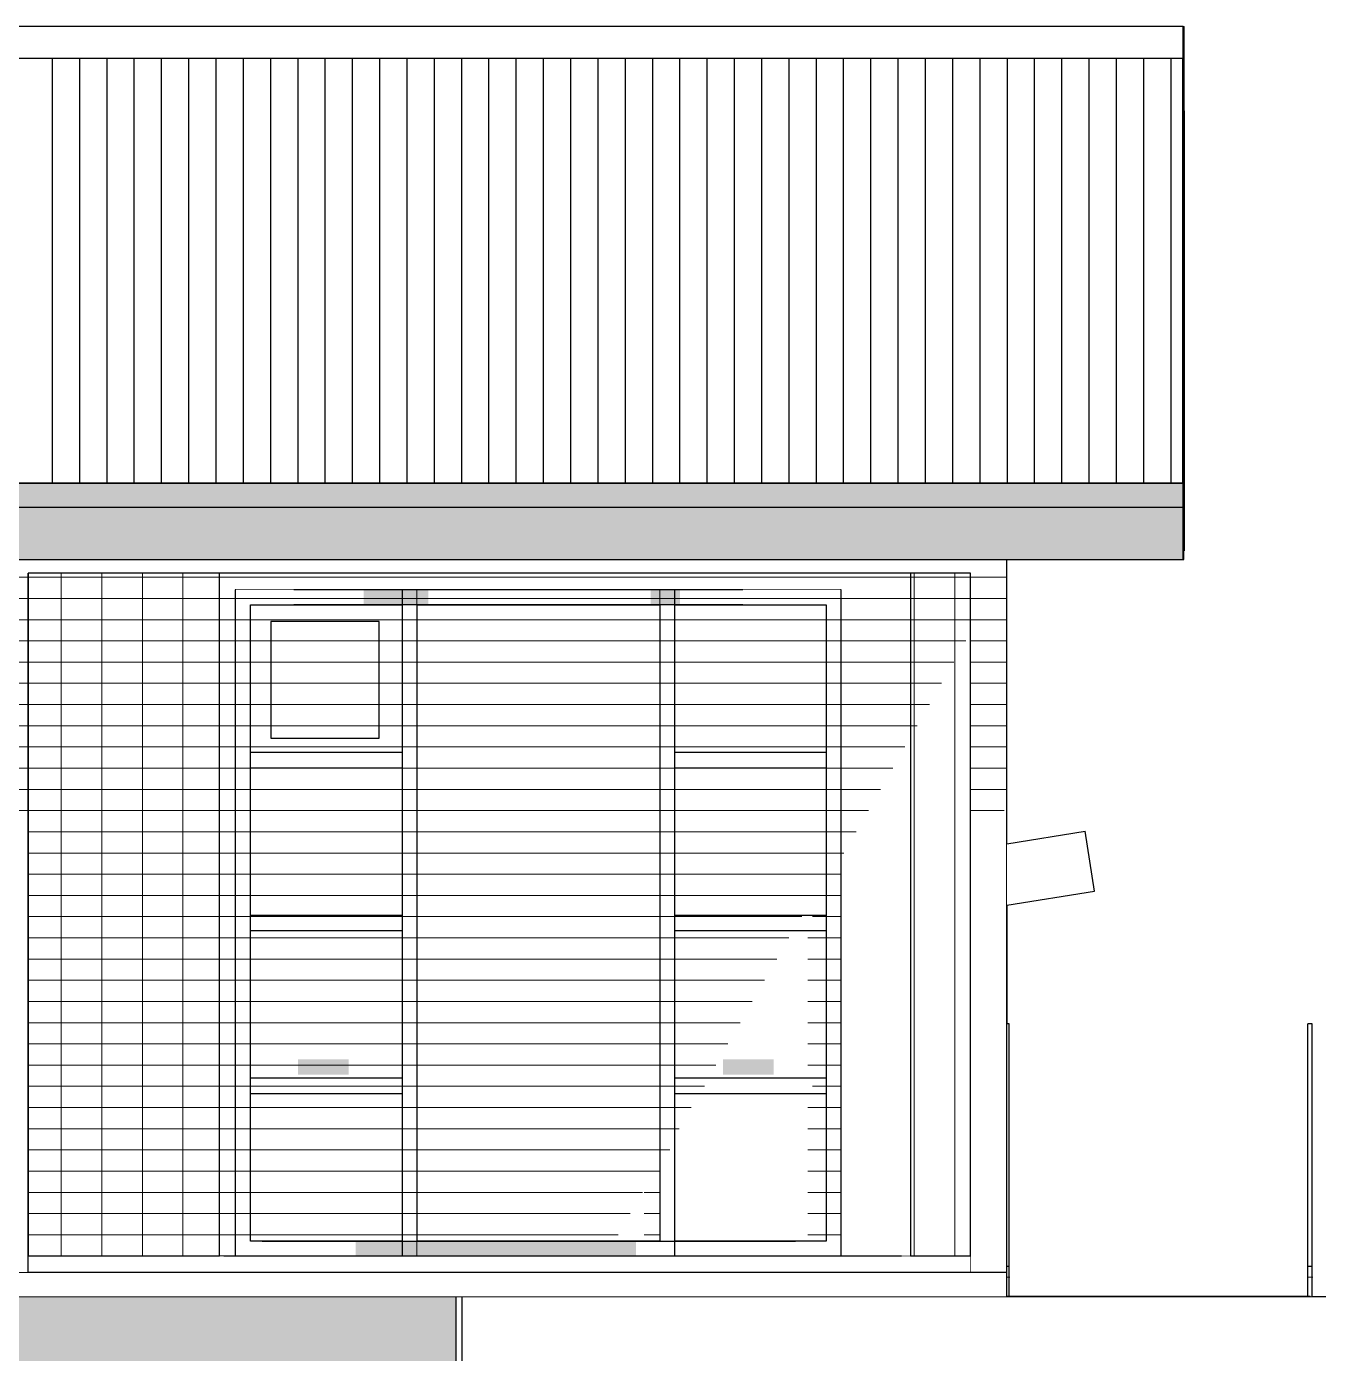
# Model space of a CAD drawing. Header units: millimetres. Extents: x -242231 to 419123, y -2399 to 525285.
# Drawn here: x -218863 to -214602, y 47566 to 51945 of the extents above; entities that cross this region are included whole.
import ezdxf

# ---------------------------------------------------------------- set-up
doc = ezdxf.new("R2010")
doc.units = ezdxf.units.MM
doc.set_wipeout_variables(frame=1)
doc.linetypes.add('Wipeout_Contour', pattern=[1000, 0, -1000])
pattern_1 = [(0, (-212139.076, 47887.406), (0, 70), [])]

msp = doc.modelspace()

# ---------------------------------------------------------------- wipeouts: each hides what was drawn before it
at = {"color": 254, "linetype": 'Wipeout_Contour', "lineweight": 0, "ltscale": 20853.353905}
msp.add_wipeout([(-215048.403, 50437.814), (-215048.403, 50214.743), (-215044.796, 50214.743), (-215044.796, 51666.485), (-215048.403, 51666.485)], dxfattribs=at)
at = {"color": 254, "linetype": 'Wipeout_Contour', "lineweight": 0, "ltscale": 42764.746114}
msp.add_wipeout([(-218857.729, 50141.156), (-218857.729, 47886.364), (-218174.776, 47886.364), (-218174.776, 50086.364), (-216175.655, 50086.364), (-216175.655, 47886.364), (-215749.495, 47886.364), (-215749.495, 50141.156)], dxfattribs=at)
at = {"color": 254, "linetype": 'Wipeout_Contour', "lineweight": 0, "ltscale": 14349.451876}
msp.add_wipeout([(-215629.495, 48654.206), (-215629.478, 48654.206), (-215629.478, 48773.281), (-215629.495, 48773.281)], dxfattribs=at)
at = {"color": 254, "linetype": 'Wipeout_Contour', "lineweight": 0, "ltscale": 21411.383791}
msp.add_wipeout([(-217445.945, 46804.206), (-217426.618, 46804.206), (-217426.618, 47754.206), (-217445.945, 47754.206)], dxfattribs=at)

# ---------------------------------------------------------------- next in the draw order: hatches: boundary and pattern name
at = {"linetype": 'Continuous', "lineweight": 15}
h = msp.add_hatch(dxfattribs=at)
h.set_pattern_fill('50__', color=251, style=0, pattern_type=2)
h.set_pattern_definition(pattern_1)
h.paths.add_polyline_path([(-215048.403, 50437.814), (-215048.403, 50214.743), (-215044.796, 50214.743), (-215044.796, 51666.485), (-215048.403, 51666.485)], flags=0)
h = msp.add_hatch(dxfattribs=at)
h.set_pattern_fill('50__', color=251, style=0, pattern_type=2)
h.set_pattern_definition(pattern_1)
h.paths.add_polyline_path([(-218857.729, 50141.156), (-218857.729, 47886.364), (-218174.776, 47886.364), (-218174.776, 50086.364), (-216175.655, 50086.364), (-216175.655, 49202.422), (-215749.495, 49943.571), (-215749.495, 50141.156)], flags=0)

# ---------------------------------------------------------------- next in the draw order: linework, layer by layer
at = {"linetype": 'Continuous'}
for p, q in [((-215044.796, 50214.743), (-215048.403, 50214.743)), ((-216175.655, 50086.364), (-218174.776, 50086.364)), ((-215629.478, 48773.281), (-215629.478, 48654.206)), ((-218857.729, 47886.364), (-218174.776, 47886.364)), ((-216175.655, 47886.364), (-215749.495, 47886.364))]:
    msp.add_line(p, q, dxfattribs=at)

# ---------------------------------------------------------------- next in the draw order: wipeouts: each hides what was drawn before it
at = {"color": 254, "linetype": 'Wipeout_Contour', "lineweight": 0, "ltscale": 17080.753428}
msp.add_wipeout([(-217426.618, 46804.206), (-209035.176, 46804.206), (-209035.176, 47754.206), (-217426.618, 47754.206)], dxfattribs=at)

# ---------------------------------------------------------------- next in the draw order: hatches: boundary and pattern name
at = {"linetype": 'Continuous', "lineweight": 0}
msp.add_hatch(color=255, dxfattribs=at).paths.add_polyline_path([(-236003.235, 46804.206), (-217445.945, 46804.206), (-217445.945, 47754.206), (-236003.235, 47754.206)], flags=0)

# ---------------------------------------------------------------- next in the draw order: linework, layer by layer
at = {"linetype": 'Continuous'}
for p, q in [((-236003.235, 47754.206), (-217445.945, 47754.206)), ((-217445.945, 47754.206), (-217426.618, 47754.206)), ((-217445.945, 46804.206), (-217445.945, 47754.206)), ((-217426.618, 47754.206), (-209035.176, 47754.206)), ((-217426.618, 46804.206), (-217426.618, 47754.206))]:
    msp.add_line(p, q, dxfattribs=at)

# ---------------------------------------------------------------- next in the draw order: wipeouts: each hides what was drawn before it
at = {"color": 254, "linetype": 'Wipeout_Contour', "lineweight": 0, "ltscale": 19520.030295}
msp.add_wipeout([(-215048.403, 51945.115), (-215048.403, 51666.485), (-215044.796, 51666.485), (-215044.796, 51945.115)], dxfattribs=at)
at = {"color": 254, "linetype": 'Wipeout_Contour', "lineweight": 0, "ltscale": 24195.269671}
msp.add_wipeout([(-217624.787, 50036.364), (-218124.776, 50036.364), (-218124.776, 49548.939), (-217624.787, 49548.939)], dxfattribs=at)
at = {"color": 254, "linetype": 'Wipeout_Contour', "lineweight": 0, "ltscale": 19492.855024}
msp.add_wipeout([(-216774.787, 50036.364), (-216775.655, 50036.364), (-216775.655, 47936.364), (-216774.787, 47936.364)], dxfattribs=at)
at = {"color": 254, "linetype": 'Wipeout_Contour', "lineweight": 0, "ltscale": 18970.383664}
msp.add_wipeout([(-216225.655, 49548.939), (-216225.655, 50036.364), (-216724.787, 50036.364), (-216724.787, 49548.939)], dxfattribs=at)
at = {"color": 254, "linetype": 'Wipeout_Contour', "lineweight": 0, "ltscale": 23606.350707}
msp.add_wipeout([(-217624.787, 49011.414), (-217624.787, 49498.839), (-218124.776, 49498.839), (-218124.776, 49011.414)], dxfattribs=at)
at = {"color": 254, "linetype": 'Wipeout_Contour', "lineweight": 0, "ltscale": 18213.279237}
msp.add_wipeout([(-216225.655, 49011.414), (-216225.655, 49498.839), (-216724.787, 49498.839), (-216724.787, 49011.414)], dxfattribs=at)
at = {"color": 254, "linetype": 'Wipeout_Contour', "lineweight": 0, "ltscale": 21701.293893}
msp.add_wipeout([(-215628.257, 49045.867), (-215629.495, 49045.671), (-215629.495, 48773.281), (-215629.478, 48773.281), (-215629.478, 48654.206), (-215628.257, 48654.206)], dxfattribs=at)
at = {"color": 254, "linetype": 'Wipeout_Contour', "lineweight": 0, "ltscale": 23202.474944}
msp.add_wipeout([(-217624.787, 48473.889), (-217624.787, 48961.314), (-218124.776, 48961.314), (-218124.776, 48473.889)], dxfattribs=at)
at = {"color": 254, "linetype": 'Wipeout_Contour', "lineweight": 0, "ltscale": 17686.663556}
msp.add_wipeout([(-216225.655, 48473.889), (-216225.655, 48961.314), (-216724.787, 48961.314), (-216724.787, 48473.889)], dxfattribs=at)
at = {"color": 254, "linetype": 'Wipeout_Contour', "lineweight": 0, "ltscale": 34415.049273}
msp.add_wipeout([(-217624.776, 47936.364), (-218124.776, 47936.364), (-218174.776, 47936.364), (-218174.776, 47887.406), (-217574.776, 47887.406), (-217574.776, 47936.364)], dxfattribs=at)
at = {"color": 254, "linetype": 'Wipeout_Contour', "lineweight": 0, "ltscale": 21332.428917}
msp.add_wipeout([(-216225.655, 47936.364), (-216724.787, 47936.364), (-216724.787, 47887.406), (-216175.655, 47887.406), (-216175.655, 47936.364)], dxfattribs=at)

# ---------------------------------------------------------------- next in the draw order: hatches: boundary and pattern name
at = {"linetype": 'Continuous', "lineweight": 15}
h = msp.add_hatch(dxfattribs=at)
h.set_pattern_fill('50__', color=251, style=0, pattern_type=2)
h.set_pattern_definition(pattern_1)
h.paths.add_polyline_path([(-217624.787, 50036.364), (-218124.776, 50036.364), (-218124.776, 49548.939), (-217624.787, 49548.939)], flags=0)
h = msp.add_hatch(dxfattribs=at)
h.set_pattern_fill('50__', color=251, style=0, pattern_type=2)
h.set_pattern_definition(pattern_1)
h.paths.add_polyline_path([(-216774.787, 50036.364), (-216775.655, 50036.364), (-216775.655, 48178.437), (-216774.787, 48179.946)], flags=0)
h = msp.add_hatch(dxfattribs=at)
h.set_pattern_fill('50__', color=251, style=0, pattern_type=2)
h.set_pattern_definition(pattern_1)
h.paths.add_polyline_path([(-216225.655, 49548.939), (-216225.655, 50036.364), (-216724.787, 50036.364), (-216724.787, 49548.939)], flags=0)
h = msp.add_hatch(dxfattribs=at)
h.set_pattern_fill('50__', color=251, style=0, pattern_type=2)
h.set_pattern_definition(pattern_1)
h.paths.add_polyline_path([(-217624.787, 49011.414), (-217624.787, 49498.839), (-218124.776, 49498.839), (-218124.776, 49011.414)], flags=0)
h = msp.add_hatch(dxfattribs=at)
h.set_pattern_fill('50__', color=251, style=0, pattern_type=2)
h.set_pattern_definition(pattern_1)
h.paths.add_polyline_path([(-216285.655, 49011.414), (-216225.655, 49011.414), (-216225.655, 49498.839), (-216724.787, 49498.839), (-216724.787, 49011.414), (-216306.035, 49011.414), (-216285.655, 49046.858)], flags=0)
h = msp.add_hatch(dxfattribs=at)
h.set_pattern_fill('50__', color=251, style=0, pattern_type=2)
h.set_pattern_definition(pattern_1)
h.paths.add_polyline_path([(-215628.257, 49045.867), (-215629.495, 49045.671), (-215629.495, 48773.281), (-215629.478, 48773.281), (-215629.478, 48682.4), (-215628.257, 48684.127)], flags=0)
h = msp.add_hatch(dxfattribs=at)
h.set_pattern_fill('50__', color=251, style=0, pattern_type=2)
h.set_pattern_definition(pattern_1)
h.paths.add_polyline_path([(-217624.787, 48473.889), (-217624.787, 48961.314), (-218124.776, 48961.314), (-218124.776, 48473.889)], flags=0)
h = msp.add_hatch(dxfattribs=at)
h.set_pattern_fill('50__', color=251, style=0, pattern_type=2)
h.set_pattern_definition(pattern_1)
h.paths.add_polyline_path([(-216285.655, 48473.889), (-216225.655, 48473.889), (-216225.655, 48961.314), (-216724.787, 48961.314), (-216724.787, 48473.889), (-216615.112, 48473.889), (-216347.04, 48940.1), (-216285.655, 48940.1)], flags=0)

# ---------------------------------------------------------------- next in the draw order: linework, layer by layer
at = {"linetype": 'Continuous'}
for p, q in [((-215048.403, 51945.115), (-215044.796, 51945.115)), ((-215044.796, 51666.485), (-215044.796, 51945.115)), ((-215048.403, 51666.485), (-215044.796, 51666.485)), ((-215044.796, 51666.485), (-215044.796, 50214.743)), ((-218057.465, 49981.349), (-218057.465, 49596.261)), ((-217699.769, 49981.349), (-218057.465, 49981.349)), ((-217699.769, 49596.261), (-217699.769, 49981.349)), ((-218057.465, 49596.261), (-217699.769, 49596.261)), ((-215628.257, 48654.206), (-215628.257, 49045.867)), ((-216775.655, 47936.364), (-216775.655, 47887.406))]:
    msp.add_line(p, q, dxfattribs=at)

# ---------------------------------------------------------------- next in the draw order: wipeouts: each hides what was drawn before it
at = {"color": 254, "linetype": 'Wipeout_Contour', "lineweight": 0, "ltscale": 22993.397525}
msp.add_wipeout([(-218124.776, 47936.364), (-217624.787, 47936.364), (-217624.787, 48423.789), (-218124.776, 48423.789)], dxfattribs=at)
at = {"color": 254, "linetype": 'Wipeout_Contour', "lineweight": 0, "ltscale": 17411.466558}
msp.add_wipeout([(-216724.787, 47936.364), (-216225.655, 47936.364), (-216225.655, 48423.789), (-216724.787, 48423.789)], dxfattribs=at)
at = {"color": 254, "linetype": 'Wipeout_Contour', "lineweight": 0, "ltscale": 12454.326646}
msp.add_wipeout([(-214629.505, 47754.206), (-214622.105, 47754.206), (-214622.105, 47854.306), (-214631.971, 47754.306), (-214629.505, 47754.306)], dxfattribs=at)
at = {"color": 254, "linetype": 'Wipeout_Contour', "lineweight": 0, "ltscale": 13971.045657}
msp.add_wipeout([(-215629.495, 47764.477), (-215629.495, 47754.306), (-215629.478, 47754.306), (-215629.478, 47764.477)], dxfattribs=at)

# ---------------------------------------------------------------- next in the draw order: hatches: boundary and pattern name
at = {"linetype": 'Continuous', "lineweight": 15}
h = msp.add_hatch(dxfattribs=at)
h.set_pattern_fill('50__', color=251, style=0, pattern_type=2)
h.set_pattern_definition(pattern_1)
h.paths.add_polyline_path([(-218124.776, 47936.364), (-217624.787, 47936.364), (-217624.787, 48423.789), (-218124.776, 48423.789)], flags=0)
h = msp.add_hatch(dxfattribs=at)
h.set_pattern_fill('50__', color=251, style=0, pattern_type=2)
h.set_pattern_definition(pattern_1)
h.paths.add_polyline_path([(-216225.655, 48423.789), (-216724.787, 48423.789), (-216724.787, 48283.148), (-216656.117, 48402.575), (-216285.655, 48402.575), (-216285.655, 47936.364), (-216225.655, 47936.364)], flags=0)
h = msp.add_hatch(dxfattribs=at)
h.set_pattern_fill('50__', color=251, style=0, pattern_type=2)
h.set_pattern_definition(pattern_1)
h.paths.add_polyline_path([(-214629.505, 47754.206), (-214622.105, 47754.206), (-214622.105, 47854.306), (-214631.971, 47754.306), (-214629.505, 47754.306)], flags=0)

# ---------------------------------------------------------------- next in the draw order: linework, layer by layer
at = {"linetype": 'Continuous'}
msp.add_line((-215629.478, 47764.52), (-215629.478, 47754.306), dxfattribs=at)

# ---------------------------------------------------------------- next in the draw order: wipeouts: each hides what was drawn before it
at = {"color": 254, "linetype": 'Wipeout_Contour', "lineweight": 0, "ltscale": 169878.06319}
msp.add_wipeout([(-232749.553, 50447.765), (-228574.946, 50447.765), (-228565.893, 50450.718), (-228566.526, 50452.666), (-226951.802, 50977.321), (-225113.132, 51577.194), (-223003.469, 50888.934), (-221624.09, 50440.747), (-221624.625, 50439.099), (-221620.689, 50437.814), (-215048.403, 50437.814), (-215048.403, 51945.115), (-232749.553, 51945.115)], dxfattribs=at)
at = {"color": 254, "linetype": 'Wipeout_Contour', "lineweight": 0, "ltscale": 23860.181541}
msp.add_wipeout([(-218124.776, 49498.839), (-217624.787, 49498.839), (-217624.787, 49548.939), (-218124.776, 49548.939)], dxfattribs=at)
at = {"color": 254, "linetype": 'Wipeout_Contour', "lineweight": 0, "ltscale": 18542.345179}
msp.add_wipeout([(-216724.787, 49548.939), (-216724.787, 49498.839), (-216225.655, 49498.839), (-216225.655, 49548.939)], dxfattribs=at)
at = {"color": 254, "linetype": 'Wipeout_Contour', "lineweight": 0, "ltscale": 23361.13251}
msp.add_wipeout([(-218124.776, 48961.314), (-217624.787, 48961.314), (-217624.787, 49011.414), (-218124.776, 49011.414)], dxfattribs=at)
at = {"color": 254, "linetype": 'Wipeout_Contour', "lineweight": 0, "ltscale": 17894.934927}
msp.add_wipeout([(-216724.787, 49011.414), (-216724.787, 48961.314), (-216225.655, 48961.314), (-216225.655, 49011.414)], dxfattribs=at)

# ---------------------------------------------------------------- next in the draw order: hatches: boundary and pattern name
at = {"linetype": 'Continuous', "lineweight": 15}
h = msp.add_hatch(dxfattribs=at)
h.set_pattern_fill('50__', color=251, style=0, pattern_type=2)
h.set_pattern_definition(pattern_1)
h.paths.add_polyline_path([(-218124.776, 48961.314), (-217624.787, 48961.314), (-217624.787, 49011.414), (-218124.776, 49011.414)], flags=0)
h = msp.add_hatch(dxfattribs=at)
h.set_pattern_fill('50__', color=251, style=0, pattern_type=2)
h.set_pattern_definition(pattern_1)
h.paths.add_polyline_path([(-216724.787, 49011.414), (-216724.787, 48961.314), (-216332.04, 48961.314), (-216303.233, 49011.414)], flags=0)
h = msp.add_hatch(dxfattribs=at)
h.set_pattern_fill('50__', color=251, style=0, pattern_type=2)
h.set_pattern_definition(pattern_1)
h.paths.add_polyline_path([(-216270.655, 48961.314), (-216225.655, 48961.314), (-216225.655, 49011.414), (-216270.655, 49011.414)], flags=0)

# ---------------------------------------------------------------- next in the draw order: linework, layer by layer
at = {"linetype": 'Continuous'}
for p, q in [((-215048.403, 51945.115), (-232749.553, 51945.115)), ((-215049.158, 51839.4), (-219719.138, 51839.4))]:
    msp.add_line(p, q, dxfattribs=at)

# ---------------------------------------------------------------- next in the draw order: wipeouts: each hides what was drawn before it
at = {"color": 254, "linetype": 'Wipeout_Contour', "lineweight": 0, "ltscale": 23052.904396}
msp.add_wipeout([(-218124.776, 48423.789), (-217624.787, 48423.789), (-217624.787, 48473.889), (-218124.776, 48473.889)], dxfattribs=at)
at = {"color": 254, "linetype": 'Wipeout_Contour', "lineweight": 0, "ltscale": 17490.134239}
msp.add_wipeout([(-216724.787, 48473.889), (-216724.787, 48423.789), (-216225.655, 48423.789), (-216225.655, 48473.889)], dxfattribs=at)
at = {"color": 254, "linetype": 'Wipeout_Contour', "lineweight": 0, "ltscale": 13955.685231}
msp.add_wipeout([(-215629.495, 47854.306), (-215629.505, 47834.256), (-215629.505, 47779.306), (-215622.105, 47854.306)], dxfattribs=at)
at = {"color": 254, "linetype": 'Wipeout_Contour', "lineweight": 0, "ltscale": 9938.89705}
msp.add_wipeout([(-214622.105, 47854.306), (-214622.105, 47754.206), (-214622.071, 47754.206), (-214622.005, 47854.306)], dxfattribs=at)

# ---------------------------------------------------------------- next in the draw order: hatches: boundary and pattern name
at = {"linetype": 'Continuous', "lineweight": 15}
msp.add_hatch(color=253, dxfattribs=at).paths.add_polyline_path([(-217801.187, 48486.364), (-217967.847, 48486.364), (-217967.847, 48536.364), (-217801.187, 48536.364)], flags=0)
at = {"linetype": 'Continuous', "lineweight": 0}
msp.add_hatch(color=255, dxfattribs=at).paths.add_polyline_path([(-216399.03, 48486.364), (-216565.69, 48486.364), (-216565.69, 48536.364), (-216399.03, 48536.364)], flags=0)
at = {"linetype": 'Continuous', "lineweight": 15}
h = msp.add_hatch(dxfattribs=at)
h.set_pattern_fill('50__', color=251, style=0, pattern_type=2)
h.set_pattern_definition(pattern_1)
h.paths.add_polyline_path([(-218124.776, 48423.789), (-217624.787, 48423.789), (-217624.787, 48473.889), (-218124.776, 48473.889)], flags=0)
h = msp.add_hatch(dxfattribs=at)
h.set_pattern_fill('50__', color=251, style=0, pattern_type=2)
h.set_pattern_definition(pattern_1)
h.paths.add_polyline_path([(-216724.787, 48473.889), (-216724.787, 48423.789), (-216641.117, 48423.789), (-216612.309, 48473.889)], flags=0)
h = msp.add_hatch(dxfattribs=at)
h.set_pattern_fill('50__', color=251, style=0, pattern_type=2)
h.set_pattern_definition(pattern_1)
h.paths.add_polyline_path([(-216270.655, 48423.789), (-216225.655, 48423.789), (-216225.655, 48473.889), (-216270.655, 48473.889)], flags=0)
h = msp.add_hatch(dxfattribs=at)
h.set_pattern_fill('50__', color=251, style=0, pattern_type=2)
h.set_pattern_definition(pattern_1)
h.paths.add_polyline_path([(-215629.495, 47854.306), (-215629.505, 47834.256), (-215629.505, 47779.306), (-215622.105, 47854.306)], flags=0)
h = msp.add_hatch(dxfattribs=at)
h.set_pattern_fill('50__', color=251, style=0, pattern_type=2)
h.set_pattern_definition(pattern_1)
h.paths.add_polyline_path([(-214622.105, 47854.306), (-214622.105, 47754.206), (-214622.071, 47754.206), (-214622.005, 47854.306)], flags=0)

# ---------------------------------------------------------------- next in the draw order: wipeouts: each hides what was drawn before it
at = {"color": 254, "linetype": 'Wipeout_Contour', "lineweight": 0, "ltscale": 24788.473524}
msp.add_wipeout([(-218124.776, 47936.364), (-218124.776, 50036.364), (-218174.776, 50036.364), (-218174.776, 47936.364)], dxfattribs=at)
at = {"color": 254, "linetype": 'Wipeout_Contour', "lineweight": 0, "ltscale": 22658.580189}
msp.add_wipeout([(-217624.776, 50036.364), (-217624.776, 47936.364), (-217574.776, 47936.364), (-217574.776, 50036.364)], dxfattribs=at)
at = {"color": 254, "linetype": 'Wipeout_Contour', "lineweight": 0, "ltscale": 17313.988773}
msp.add_wipeout([(-216225.655, 50036.364), (-216225.655, 47936.364), (-216175.655, 47936.364), (-216175.655, 50036.364)], dxfattribs=at)
at = {"color": 254, "linetype": 'Wipeout_Contour', "lineweight": 0, "ltscale": 20937.98783}
msp.add_wipeout([(-215629.495, 47779.407), (-215629.495, 47764.477), (-215629.478, 47764.477), (-215629.478, 47754.306), (-215622.105, 47754.306), (-215622.105, 47854.306)], dxfattribs=at)
at = {"color": 254, "linetype": 'Wipeout_Contour', "lineweight": 0, "ltscale": 7456.720452}
msp.add_wipeout([(-214622.071, 47754.206), (-214622.005, 47754.206), (-214622.005, 47854.306)], dxfattribs=at)

# ---------------------------------------------------------------- next in the draw order: hatches: boundary and pattern name
at = {"linetype": 'Continuous', "lineweight": 15}
h = msp.add_hatch(dxfattribs=at)
h.set_pattern_fill('50__', color=251, style=0, pattern_type=2)
h.set_pattern_definition(pattern_1)
h.paths.add_polyline_path([(-218124.776, 47936.364), (-218124.776, 50036.364), (-218174.776, 50036.364), (-218174.776, 47936.364)], flags=0)
h = msp.add_hatch(dxfattribs=at)
h.set_pattern_fill('50__', color=251, style=0, pattern_type=2)
h.set_pattern_definition(pattern_1)
h.paths.add_polyline_path([(-217624.776, 50036.364), (-217624.776, 47936.364), (-217574.776, 47936.364), (-217574.776, 50036.364)], flags=0)
h = msp.add_hatch(dxfattribs=at)
h.set_pattern_fill('50__', color=251, style=0, pattern_type=2)
h.set_pattern_definition(pattern_1)
h.paths.add_polyline_path([(-216225.655, 50036.364), (-216225.655, 47936.364), (-216175.655, 47936.364), (-216175.655, 50036.364)], flags=0)
h = msp.add_hatch(dxfattribs=at)
h.set_pattern_fill('50__', color=251, style=0, pattern_type=2)
h.set_pattern_definition(pattern_1)
h.paths.add_polyline_path([(-215629.495, 47779.407), (-215629.495, 47764.477), (-215629.478, 47764.477), (-215629.478, 47754.306), (-215622.105, 47754.306), (-215622.105, 47854.306)], flags=0)
h = msp.add_hatch(dxfattribs=at)
h.set_pattern_fill('50__', color=251, style=0, pattern_type=2)
h.set_pattern_definition(pattern_1)
h.paths.add_polyline_path([(-214622.071, 47754.206), (-214622.005, 47754.206), (-214622.005, 47854.306)], flags=0)

# ---------------------------------------------------------------- next in the draw order: linework, layer by layer
at = {"linetype": 'Continuous'}
for p, q in [((-217624.787, 49548.939), (-218124.776, 49548.939)), ((-216225.655, 49548.939), (-216724.787, 49548.939)), ((-218124.776, 49498.839), (-217624.787, 49498.839)), ((-216724.787, 49498.839), (-216225.655, 49498.839)), ((-217624.787, 49011.414), (-218124.776, 49011.414)), ((-216225.655, 49011.414), (-216724.787, 49011.414)), ((-218124.776, 48961.314), (-217624.787, 48961.314)), ((-216724.787, 48961.314), (-216225.655, 48961.314)), ((-217624.787, 48473.889), (-218124.776, 48473.889)), ((-216225.655, 48473.889), (-216724.787, 48473.889)), ((-218124.776, 48423.789), (-217624.787, 48423.789)), ((-216724.787, 48423.789), (-216225.655, 48423.789)), ((-217624.776, 47936.364), (-218124.776, 47936.364)), ((-217574.776, 47887.406), (-217574.776, 47936.364)), ((-216225.655, 47936.364), (-216725.655, 47936.364))]:
    msp.add_line(p, q, dxfattribs=at)

# ---------------------------------------------------------------- next in the draw order: wipeouts: each hides what was drawn before it
at = {"color": 254, "linetype": 'Wipeout_Contour', "lineweight": 0, "ltscale": 36790.391472}
msp.add_wipeout([(-218124.776, 50036.364), (-217624.776, 50036.364), (-217574.776, 50036.364), (-217574.776, 50086.364), (-218174.776, 50086.364), (-218174.776, 50036.364)], dxfattribs=at)
at = {"color": 254, "linetype": 'Wipeout_Contour', "lineweight": 0, "ltscale": 29093.407217}
msp.add_wipeout([(-216725.655, 50036.364), (-216225.655, 50036.364), (-216175.655, 50036.364), (-216175.655, 50086.364), (-216775.655, 50086.364), (-216775.655, 50036.364)], dxfattribs=at)
at = {"color": 254, "linetype": 'Wipeout_Contour', "lineweight": 0, "ltscale": 13936.715224}
msp.add_wipeout([(-215622.105, 47854.306), (-215622.105, 47754.306), (-215622.071, 47754.306), (-215622.005, 47854.306)], dxfattribs=at)
at = {"color": 254, "linetype": 'Wipeout_Contour', "lineweight": 0, "ltscale": 9998.441845}
msp.add_wipeout([(-214637.005, 47854.306), (-214637.005, 47754.306), (-214636.971, 47754.306), (-214636.905, 47854.306)], dxfattribs=at)

# ---------------------------------------------------------------- next in the draw order: hatches: boundary and pattern name
at = {"linetype": 'Continuous', "lineweight": 15}
h = msp.add_hatch(dxfattribs=at)
h.set_pattern_fill('50__', color=251, style=0, pattern_type=2)
h.set_pattern_definition(pattern_1)
h.paths.add_polyline_path([(-218124.776, 50036.364), (-217624.776, 50036.364), (-217574.776, 50036.364), (-217574.776, 50086.364), (-218174.776, 50086.364), (-218174.776, 50036.364)], flags=0)
h = msp.add_hatch(dxfattribs=at)
h.set_pattern_fill('50__', color=251, style=0, pattern_type=2)
h.set_pattern_definition(pattern_1)
h.paths.add_polyline_path([(-216725.655, 50036.364), (-216225.655, 50036.364), (-216175.655, 50036.364), (-216175.655, 50086.364), (-216775.655, 50086.364), (-216775.655, 50036.364)], flags=0)
h = msp.add_hatch(dxfattribs=at)
h.set_pattern_fill('50__', color=251, style=0, pattern_type=2)
h.set_pattern_definition(pattern_1)
h.paths.add_polyline_path([(-215622.105, 47854.306), (-215622.105, 47754.306), (-215622.071, 47754.306), (-215622.005, 47854.306)], flags=0)
h = msp.add_hatch(dxfattribs=at)
h.set_pattern_fill('50__', color=251, style=0, pattern_type=2)
h.set_pattern_definition(pattern_1)
h.paths.add_polyline_path([(-214637.005, 47854.306), (-214637.005, 47754.306), (-214636.971, 47754.306), (-214636.905, 47854.306)], flags=0)

# ---------------------------------------------------------------- next in the draw order: linework, layer by layer
at = {"linetype": 'Continuous'}
for p, q in [((-218174.776, 50086.364), (-218174.776, 47886.364)), ((-217574.776, 50036.364), (-217574.776, 50086.364)), ((-216775.655, 50086.364), (-216775.655, 50036.364)), ((-216175.655, 47886.364), (-216175.655, 50086.364)), ((-218124.776, 47936.364), (-218124.776, 50036.364)), ((-218124.776, 50036.364), (-217624.776, 50036.364)), ((-217624.776, 50036.364), (-217624.776, 47936.364)), ((-217574.776, 47936.364), (-217574.776, 50036.364)), ((-216775.655, 50036.364), (-216775.655, 47936.364)), ((-216725.655, 47936.364), (-216725.655, 50036.364)), ((-216725.655, 50036.364), (-216225.655, 50036.364)), ((-216225.655, 50036.364), (-216225.655, 47936.364))]:
    msp.add_line(p, q, dxfattribs=at)

# ---------------------------------------------------------------- next in the draw order: wipeouts: each hides what was drawn before it
at = {"color": 254, "linetype": 'Wipeout_Contour', "lineweight": 0, "ltscale": 22755.124931}
msp.add_wipeout([(-217624.776, 50036.364), (-217624.787, 50036.364), (-217624.787, 47936.364), (-217624.776, 47936.364)], dxfattribs=at)
at = {"color": 254, "linetype": 'Wipeout_Contour', "lineweight": 0, "ltscale": 24679.723923}
msp.add_wipeout([(-216774.787, 47936.364), (-217574.776, 47936.364), (-217574.776, 47887.406), (-216724.787, 47887.406), (-216724.787, 47936.364)], dxfattribs=at)
at = {"color": 254, "linetype": 'Wipeout_Contour', "lineweight": 0, "ltscale": 10454.599821}
msp.add_wipeout([(-215622.071, 47754.306), (-215622.005, 47754.306), (-215622.005, 47854.306)], dxfattribs=at)
at = {"color": 254, "linetype": 'Wipeout_Contour', "lineweight": 0, "ltscale": 9978.450306}
msp.add_wipeout([(-214636.905, 47854.306), (-214636.905, 47754.306), (-214631.971, 47754.306), (-214622.105, 47854.306)], dxfattribs=at)

# ---------------------------------------------------------------- next in the draw order: hatches: boundary and pattern name
at = {"linetype": 'Continuous', "lineweight": 15}
h = msp.add_hatch(dxfattribs=at)
h.set_pattern_fill('50__', color=251, style=0, pattern_type=2)
h.set_pattern_definition(pattern_1)
h.paths.add_polyline_path([(-217624.776, 50036.364), (-217624.787, 50036.364), (-217624.787, 47936.364), (-217624.776, 47936.364)], flags=0)
h = msp.add_hatch(dxfattribs=at)
h.set_pattern_fill('50__', color=251, style=0, pattern_type=2)
h.set_pattern_definition(pattern_1)
h.paths.add_polyline_path([(-215622.071, 47754.306), (-215622.005, 47754.306), (-215622.005, 47854.306)], flags=0)
h = msp.add_hatch(dxfattribs=at)
h.set_pattern_fill('50__', color=251, style=0, pattern_type=2)
h.set_pattern_definition(pattern_1)
h.paths.add_polyline_path([(-214636.905, 47854.306), (-214636.905, 47754.306), (-214631.971, 47754.306), (-214622.105, 47854.306)], flags=0)

# ---------------------------------------------------------------- next in the draw order: linework, layer by layer
at = {"linetype": 'Continuous'}
for p, q in [((-217624.787, 50086.364), (-217624.787, 50036.364)), ((-217624.787, 50036.364), (-217624.787, 47936.364)), ((-217624.787, 47936.364), (-217624.787, 47887.406))]:
    msp.add_line(p, q, dxfattribs=at)

# ---------------------------------------------------------------- next in the draw order: wipeouts: each hides what was drawn before it
at = {"color": 254, "linetype": 'Wipeout_Contour', "lineweight": 0, "ltscale": 21028.309229}
msp.add_wipeout([(-217574.776, 47936.364), (-216775.655, 47936.364), (-216775.655, 50036.364), (-217574.776, 50036.364)], dxfattribs=at)

# ---------------------------------------------------------------- next in the draw order: hatches: boundary and pattern name
at = {"linetype": 'Continuous', "lineweight": 15}
h = msp.add_hatch(dxfattribs=at)
h.set_pattern_fill('50__', color=251, style=0, pattern_type=2)
h.set_pattern_definition(pattern_1)
h.paths.add_polyline_path([(-217574.776, 47936.364), (-216924.188, 47936.364), (-216825.655, 48107.726), (-216825.655, 47936.364), (-216775.655, 47936.364), (-216775.655, 50036.364), (-217574.776, 50036.364)], flags=0)

# ---------------------------------------------------------------- next in the draw order: wipeouts: each hides what was drawn before it
at = {"color": 254, "linetype": 'Wipeout_Contour', "lineweight": 0, "ltscale": 35194.729282}
msp.add_wipeout([(-215629.495, 47886.364), (-215629.495, 47854.306), (-215622.105, 47854.306), (-215622.005, 47854.306), (-215622.005, 47854.406), (-215622.005, 48654.106), (-215622.005, 48654.206), (-215622.105, 48654.206), (-215629.495, 48654.206), (-215629.495, 47887.406)], dxfattribs=at)
at = {"color": 254, "linetype": 'Wipeout_Contour', "lineweight": 0, "ltscale": 7501.365868}
msp.add_wipeout([(-214636.971, 47754.306), (-214636.905, 47754.306), (-214636.905, 47854.306)], dxfattribs=at)

# ---------------------------------------------------------------- next in the draw order: hatches: boundary and pattern name
at = {"linetype": 'Continuous', "lineweight": 15}
h = msp.add_hatch(dxfattribs=at)
h.set_pattern_fill('50__', color=251, style=0, pattern_type=2)
h.set_pattern_definition(pattern_1)
h.paths.add_polyline_path([(-214636.971, 47754.306), (-214636.905, 47754.306), (-214636.905, 47854.306)], flags=0)

# ---------------------------------------------------------------- next in the draw order: linework, layer by layer
at = {"linetype": 'Continuous'}
for p, q in [((-215629.495, 48654.206), (-215622.105, 48654.206)), ((-215622.105, 48654.206), (-215622.005, 48654.206)), ((-215622.005, 47854.406), (-215622.005, 48654.106)), ((-215629.495, 47854.306), (-215622.105, 47854.306)), ((-215622.105, 47854.306), (-215622.005, 47854.306))]:
    msp.add_line(p, q, dxfattribs=at)

# ---------------------------------------------------------------- next in the draw order: wipeouts: each hides what was drawn before it
at = {"color": 254, "linetype": 'Wipeout_Contour', "lineweight": 0, "ltscale": 21950.733443}
msp.add_wipeout([(-217574.776, 50036.364), (-216775.655, 50036.364), (-216775.655, 50086.364), (-217574.776, 50086.364)], dxfattribs=at)

# ---------------------------------------------------------------- next in the draw order: hatches: boundary and pattern name
at = {"linetype": 'Continuous', "lineweight": 15}
msp.add_hatch(color=253, dxfattribs=at).paths.add_polyline_path([(-217751.125, 50084.554), (-217751.125, 50036.364), (-217537.791, 50036.364), (-217537.791, 50084.554)], flags=0)
h = msp.add_hatch(dxfattribs=at)
h.set_pattern_fill('50__', color=251, style=0, pattern_type=2)
h.set_pattern_definition(pattern_1)
h.paths.add_polyline_path([(-217574.776, 50036.364), (-216775.655, 50036.364), (-216775.655, 50086.364), (-217574.776, 50086.364)], flags=0)

# ---------------------------------------------------------------- next in the draw order: linework, layer by layer
at = {"linetype": 'Continuous'}
for p, q in [((-216500.775, 50086.364), (-217981.64, 50086.364)), ((-217574.787, 47936.364), (-217574.787, 50036.364))]:
    msp.add_line(p, q, dxfattribs=at)

# ---------------------------------------------------------------- next in the draw order: wipeouts: each hides what was drawn before it
at = {"color": 254, "linetype": 'Wipeout_Contour', "lineweight": 0, "ltscale": 30579.327814}
msp.add_wipeout([(-214637.005, 47854.306), (-214636.905, 47854.306), (-214622.105, 47854.306), (-214622.005, 47854.306), (-214622.005, 47854.406), (-214622.005, 48654.106), (-214622.005, 48654.206), (-214622.105, 48654.206), (-214636.905, 48654.206), (-214637.005, 48654.206), (-214637.005, 48654.106), (-214637.005, 47854.406)], dxfattribs=at)
at = {"color": 254, "linetype": 'Wipeout_Contour', "lineweight": 0, "ltscale": 11973.892382}
msp.add_wipeout([(-215629.505, 47754.206), (-214629.505, 47754.206), (-214629.505, 47754.306), (-215629.505, 47754.306)], dxfattribs=at)

# ---------------------------------------------------------------- next in the draw order: linework, layer by layer
at = {"linetype": 'Continuous'}
for p, q in [((-214637.005, 48654.206), (-214636.905, 48654.206)), ((-214637.005, 47854.406), (-214637.005, 48654.106)), ((-214636.905, 48654.206), (-214622.105, 48654.206)), ((-214622.105, 48654.206), (-214622.005, 48654.206)), ((-214622.005, 47854.406), (-214622.005, 48654.106)), ((-215622.005, 47754.306), (-215622.005, 47854.306)), ((-214637.005, 47754.306), (-214637.005, 47854.306)), ((-214637.005, 47854.306), (-214636.905, 47854.306)), ((-214636.905, 47854.306), (-214622.105, 47854.306)), ((-214622.105, 47854.306), (-214622.005, 47854.306)), ((-214622.005, 47754.206), (-214622.005, 47854.306)), ((-215629.495, 47754.306), (-214629.505, 47754.306)), ((-214629.505, 47754.206), (-214629.505, 47754.306))]:
    msp.add_line(p, q, dxfattribs=at)

# ---------------------------------------------------------------- next in the draw order: wipeouts: each hides what was drawn before it
at = {"color": 254, "linetype": 'Wipeout_Contour', "lineweight": 0, "ltscale": 19395.886767}
msp.add_wipeout([(-216774.787, 50036.364), (-216774.787, 47936.364), (-216724.787, 47936.364), (-216724.787, 50036.364)], dxfattribs=at)

# ---------------------------------------------------------------- next in the draw order: hatches: boundary and pattern name
at = {"linetype": 'Continuous', "lineweight": 15}
msp.add_hatch(color=253, dxfattribs=at).paths.add_polyline_path([(-216805.076, 50085.072), (-216805.076, 50035.105), (-216708.143, 50035.105), (-216708.143, 50085.072)], flags=0)
h = msp.add_hatch(dxfattribs=at)
h.set_pattern_fill('50__', color=251, style=0, pattern_type=2)
h.set_pattern_definition(pattern_1)
h.paths.add_polyline_path([(-216774.787, 50036.364), (-216774.787, 48179.946), (-216724.787, 48266.902), (-216724.787, 50036.364)], flags=0)

# ---------------------------------------------------------------- next in the draw order: linework, layer by layer
at = {"linetype": 'Continuous'}
for p, q in [((-216724.787, 50036.364), (-216724.787, 50086.364)), ((-216500.775, 50036.364), (-217981.64, 50036.364)), ((-217574.787, 50036.364), (-216774.787, 50036.364)), ((-216694.745, 50036.364), (-217035.055, 50036.364)), ((-216774.787, 50036.364), (-216774.787, 47936.364)), ((-216724.787, 47936.364), (-216724.787, 50036.364)), ((-218086.031, 47936.364), (-216326.343, 47936.364)), ((-217786.888, 47936.364), (-216610.904, 47936.364)), ((-216774.787, 47936.364), (-217574.787, 47936.364)), ((-216724.787, 47887.406), (-216724.787, 47936.364))]:
    msp.add_line(p, q, dxfattribs=at)

# ---------------------------------------------------------------- next in the draw order: wipeouts: each hides what was drawn before it
at = {"color": 254, "linetype": 'Wipeout_Contour', "lineweight": 0, "ltscale": 15560.915777}
msp.add_wipeout([(-215629.505, 47834.256), (-215629.495, 50185.791), (-215749.495, 50185.791), (-215749.495, 47834.256)], dxfattribs=at)

# ---------------------------------------------------------------- next in the draw order: hatches: boundary and pattern name
at = {"linetype": 'Continuous', "lineweight": 15}
h = msp.add_hatch(dxfattribs=at)
h.set_pattern_fill('50__', color=251, style=0, pattern_type=2)
h.set_pattern_definition(pattern_1)
h.paths.add_polyline_path([(-215629.495, 49372.092), (-215629.495, 50185.791), (-215749.495, 50185.791), (-215749.495, 49328.795), (-215654.39, 49328.795)], flags=0)

# ---------------------------------------------------------------- next in the draw order: linework, layer by layer
at = {"linetype": 'Continuous'}
for p, q in [((-215629.495, 47834.256), (-215629.495, 50185.791)), ((-215749.495, 47834.256), (-215749.495, 50141.156))]:
    msp.add_line(p, q, dxfattribs=at)

# ---------------------------------------------------------------- next in the draw order: wipeouts: each hides what was drawn before it
at = {"color": 254, "linetype": 'Wipeout_Contour', "lineweight": 0, "ltscale": 22723.740748}
msp.add_wipeout([(-215749.495, 50185.791), (-218857.729, 50185.791), (-218857.729, 50141.156), (-215749.495, 50141.156)], dxfattribs=at)
at = {"color": 254, "linetype": 'Wipeout_Contour', "lineweight": 0, "ltscale": 14367.133816}
msp.add_wipeout([(-215629.495, 49248.164), (-215629.495, 49045.671), (-215340.208, 49091.49), (-215371.495, 49289.028)], dxfattribs=at)
at = {"color": 254, "linetype": 'Wipeout_Contour', "lineweight": 0, "ltscale": 40803.468114}
msp.add_wipeout([(-218857.729, 47886.364), (-218857.729, 47834.256), (-215749.495, 47834.256), (-215749.495, 47886.364), (-216175.655, 47886.364), (-216175.655, 47887.406), (-218174.776, 47887.406), (-218174.776, 47886.364)], dxfattribs=at)

# ---------------------------------------------------------------- next in the draw order: hatches: boundary and pattern name
at = {"linetype": 'Continuous', "lineweight": 15}
msp.add_hatch(color=253, dxfattribs=at).paths.add_polyline_path([(-217777.886, 47887.406), (-216852.796, 47887.406), (-216852.796, 47937.387), (-217777.886, 47937.387)], flags=0)

# ---------------------------------------------------------------- next in the draw order: linework, layer by layer
at = {"linetype": 'Continuous'}
for p, q in [((-215749.495, 50141.156), (-218857.729, 50141.156)), ((-218226.888, 47887.432), (-218226.888, 50141.156)), ((-215749.495, 50141.156), (-215947.61, 50141.156)), ((-215947.61, 50141.156), (-215947.61, 47887.432)), ((-215749.495, 47887.432), (-215749.495, 50141.156)), ((-215629.495, 49248.164), (-215371.495, 49289.028)), ((-215340.208, 49091.49), (-215371.495, 49289.028)), ((-215629.495, 49045.671), (-215340.208, 49091.49)), ((-218212.68, 47887.406), (-215976.859, 47887.406)), ((-218174.776, 47887.406), (-216175.655, 47887.406)), ((-215947.61, 47887.432), (-215749.495, 47887.432))]:
    msp.add_line(p, q, dxfattribs=at)
at = {"color": 9, "linetype": 'Continuous', "lineweight": 18}
for p, q in [((-218749.357, 50141.156), (-218749.357, 47887.432)), ((-218615.357, 50141.156), (-218615.357, 47887.432)), ((-218481.357, 50141.156), (-218481.357, 47887.432)), ((-218347.357, 50141.156), (-218347.357, 47887.432)), ((-215935.357, 50141.156), (-215935.357, 47887.432)), ((-215801.357, 50141.156), (-215801.357, 47887.432))]:
    msp.add_line(p, q, dxfattribs=at)

# ---------------------------------------------------------------- next in the draw order: wipeouts: each hides what was drawn before it
at = {"color": 254, "linetype": 'Wipeout_Contour', "lineweight": 0, "ltscale": 27151.863006}
msp.add_wipeout([(-221620.689, 50185.791), (-215048.403, 50185.791), (-215048.403, 50437.814), (-221620.689, 50437.814)], dxfattribs=at)
at = {"color": 254, "linetype": 'Wipeout_Contour', "lineweight": 0, "ltscale": 15997.585248}
msp.add_wipeout([(-216644.829, 47834.256), (-216644.829, 47754.206), (-215629.505, 47754.206), (-215629.505, 47834.256)], dxfattribs=at)

# ---------------------------------------------------------------- next in the draw order: linework, layer by layer
at = {"linetype": 'Continuous'}
for p, q in [((-215048.403, 50437.814), (-215048.403, 51945.115)), ((-215049.158, 50437.814), (-215049.158, 51839.4)), ((-215045.715, 50437.814), (-221630.199, 50437.814)), ((-221620.689, 50437.814), (-215048.403, 50437.814)), ((-221617.557, 50437.814), (-215049.158, 50437.814)), ((-215048.403, 50185.791), (-215048.403, 50437.814)), ((-215045.715, 50185.791), (-215045.715, 50437.814)), ((-215044.796, 50357.406), (-221620.689, 50357.406)), ((-221620.689, 50185.791), (-215048.403, 50185.791)), ((-215629.505, 47754.206), (-215629.505, 47834.256))]:
    msp.add_line(p, q, dxfattribs=at)
at = {"color": 251, "linetype": 'Continuous', "lineweight": 25}
for p, q in [((-218779.029, 51839.4), (-218779.029, 50437.814)), ((-218689.029, 51839.4), (-218689.029, 50437.814)), ((-218599.029, 51839.4), (-218599.029, 50437.814)), ((-218509.029, 51839.4), (-218509.029, 50437.814)), ((-218419.029, 51839.4), (-218419.029, 50437.814)), ((-218329.029, 51839.4), (-218329.029, 50437.814)), ((-218239.029, 51839.4), (-218239.029, 50437.814)), ((-218149.029, 51839.4), (-218149.029, 50437.814)), ((-218059.029, 51839.4), (-218059.029, 50437.814)), ((-217969.029, 51839.4), (-217969.029, 50437.814)), ((-217879.029, 51839.4), (-217879.029, 50437.814)), ((-217789.029, 51839.4), (-217789.029, 50437.814)), ((-217699.029, 51839.4), (-217699.029, 50437.814)), ((-217609.029, 51839.4), (-217609.029, 50437.814)), ((-217519.029, 51839.4), (-217519.029, 50437.814)), ((-217429.029, 51839.4), (-217429.029, 50437.814)), ((-217339.029, 51839.4), (-217339.029, 50437.814)), ((-217249.029, 51839.4), (-217249.029, 50437.814)), ((-217159.029, 51839.4), (-217159.029, 50437.814)), ((-217069.029, 51839.4), (-217069.029, 50437.814)), ((-216979.029, 51839.4), (-216979.029, 50437.814)), ((-216889.029, 51839.4), (-216889.029, 50437.814)), ((-216799.029, 51839.4), (-216799.029, 50437.814)), ((-216709.029, 51839.4), (-216709.029, 50437.814)), ((-216619.029, 51839.4), (-216619.029, 50437.814)), ((-216529.029, 51839.4), (-216529.029, 50437.814)), ((-216439.029, 51839.4), (-216439.029, 50437.814)), ((-216349.029, 51839.4), (-216349.029, 50437.814)), ((-216259.029, 51839.4), (-216259.029, 50437.814)), ((-216169.029, 51839.4), (-216169.029, 50437.814)), ((-216079.029, 51839.4), (-216079.029, 50437.814)), ((-215989.029, 51839.4), (-215989.029, 50437.814)), ((-215899.029, 51839.4), (-215899.029, 50437.814)), ((-215809.029, 51839.4), (-215809.029, 50437.814)), ((-215719.029, 51839.4), (-215719.029, 50437.814)), ((-215629.029, 51839.4), (-215629.029, 50437.814)), ((-215539.029, 51839.4), (-215539.029, 50437.814)), ((-215449.029, 51839.4), (-215449.029, 50437.814)), ((-215359.029, 51839.4), (-215359.029, 50437.814)), ((-215269.029, 51839.4), (-215269.029, 50437.814)), ((-215179.029, 51839.4), (-215179.029, 50437.814)), ((-215089.029, 51839.4), (-215089.029, 50437.814))]:
    msp.add_line(p, q, dxfattribs=at)

# ---------------------------------------------------------------- next in the draw order: wipeouts: each hides what was drawn before it
at = {"color": 254, "linetype": 'Wipeout_Contour', "lineweight": 0, "ltscale": 38700.411207}
msp.add_wipeout([(-217426.618, 47754.206), (-216644.829, 47754.206), (-216644.829, 47834.256), (-221682.618, 47834.256), (-221682.618, 47754.206), (-217445.945, 47754.206)], dxfattribs=at)

# ---------------------------------------------------------------- next in the draw order: linework, layer by layer
at = {"linetype": 'Continuous'}
msp.add_line((-221682.618, 47834.256), (-215629.505, 47834.256), dxfattribs=at)

# ---------------------------------------------------------------- next in the draw order: wipeouts: each hides what was drawn before it
at = {"color": 254, "linetype": 'Wipeout_Contour', "lineweight": 0, "ltscale": 27873.236744}
msp.add_wipeout([(-218977.729, 47834.256), (-218857.729, 47834.256), (-218857.729, 50185.791), (-218977.729, 50185.791)], dxfattribs=at)

# ---------------------------------------------------------------- next in the draw order: hatches: boundary and pattern name
at = {"linetype": 'Continuous', "lineweight": 0}
msp.add_hatch(color=255, dxfattribs=at).paths.add_polyline_path([(-215045.715, 50437.814), (-221630.199, 50437.814), (-221712.086, 50185.791), (-215045.715, 50185.791)], flags=0)
at = {"linetype": 'Continuous', "lineweight": 15}
h = msp.add_hatch(dxfattribs=at)
h.set_pattern_fill('50__', color=251, style=0, pattern_type=2)
h.set_pattern_definition(pattern_1)
h.paths.add_polyline_path([(-218857.729, 49328.795), (-218857.729, 50185.791), (-218977.729, 50185.791), (-218977.729, 49328.795)], flags=0)

# ---------------------------------------------------------------- next in the draw order: linework, layer by layer
at = {"linetype": 'Continuous'}
for p, q in [((-221712.086, 50185.791), (-215045.715, 50185.791)), ((-218226.888, 50141.156), (-218857.828, 50141.156)), ((-218857.828, 50141.156), (-218857.828, 47887.432)), ((-218857.729, 47834.256), (-218857.729, 50141.156)), ((-218857.828, 47887.432), (-218226.888, 47887.432))]:
    msp.add_line(p, q, dxfattribs=at)

doc.saveas('drawing.dxf')
